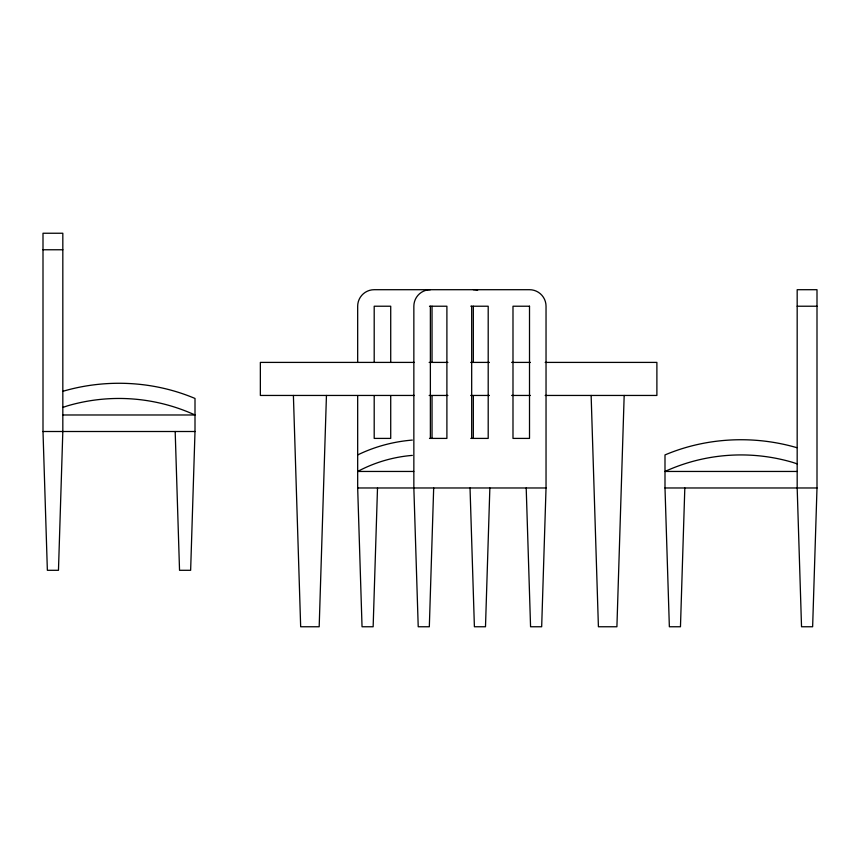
<?xml version="1.0" encoding="UTF-8"?>
<svg xmlns="http://www.w3.org/2000/svg" width="860" height="860" viewBox="0 0 860 860"><rect width="100%" height="100%" fill="white"/><g stroke="black" fill="none" stroke-linecap="round" stroke-linejoin="round"><path stroke-width="1.29" d="M63.156 391.214C106.242 378.637 153.618 380.958 195.005 398.459L195.005 431.505L190.641 570.298L179.536 570.298L175.182 431.505M326.445 395.45L319.178 626.757L300.667 626.757L293.4 395.45M377.508 487.975L373.143 626.757L362.038 626.757L357.674 487.975L357.674 395.74M433.676 487.975L429.323 626.757L418.218 626.757L413.853 487.975L413.853 306.224A16.523 16.523 0 0 1 430.376 289.702M489.856 487.975L485.491 626.757L474.397 626.757L470.033 487.975M357.674 362.35L357.674 306.224A16.523 16.523 0 0 1 374.197 289.702L529.513 289.702A16.523 16.523 0 0 1 546.035 306.224L546.035 487.975L541.671 626.757L530.566 626.757L526.202 487.975M624.177 395.45L616.91 626.757L598.409 626.757L591.132 395.45M684.818 487.975L680.464 626.757L669.359 626.757L664.995 487.975L664.995 454.929C706.383 437.417 753.758 435.106 796.844 447.673M817 487.975L812.635 626.757L801.531 626.757L797.177 487.975L797.177 289.702L817 289.702L817 487.975L664.995 487.975M357.674 454.929C374.756 446.609 393.375 441.61 412.316 440.083M62.823 407.414L67.456 405.866A183.072 183.072 0 0 1 195.005 414.982L62.823 414.982M43 249.766L62.823 249.766M429.484 306.224L446.899 306.224L446.899 438.406L429.484 438.406M470.796 306.224L488.2 306.224L488.2 438.406L470.796 438.406M797.177 306.224L817 306.224M414.412 362.404L260.354 362.404L260.354 395.45L414.412 395.45M429.151 362.404L447.909 362.404M470.678 362.404L489.437 362.404M511.635 362.404L530.416 362.404M545.175 362.404L656.889 362.404L656.889 395.45L545.175 395.45M429.151 395.45L447.909 395.45M470.678 395.45L489.437 395.45M511.635 395.45L530.416 395.45M43 431.505L47.364 570.298L58.469 570.298L62.823 431.505L62.823 233.243L43 233.243L43 431.505L195.005 431.505M413.757 471.452L357.674 471.452A140.438 140.438 0 0 1 412.316 455.392M797.177 471.452L664.995 471.452A183.072 183.072 0 0 1 792.544 462.336L797.177 463.873M357.674 487.975L546.035 487.975M473.333 306.224L473.333 362.307M473.333 395.686L473.333 438.406M471.678 306.224L471.678 438.406M432.032 306.224L432.032 362.307M432.032 395.686L432.032 438.406M430.376 306.224L430.376 438.406M390.719 362.307L390.719 306.224L374.197 306.224L374.197 362.307M390.719 395.686L390.719 438.406L374.197 438.406L374.197 395.686M473.333 289.702A16.523 16.523 0 0 1 477.612 290.271M529.513 306.224L512.99 306.224L512.99 438.406L529.513 438.406L529.513 306.224"/></g></svg>
